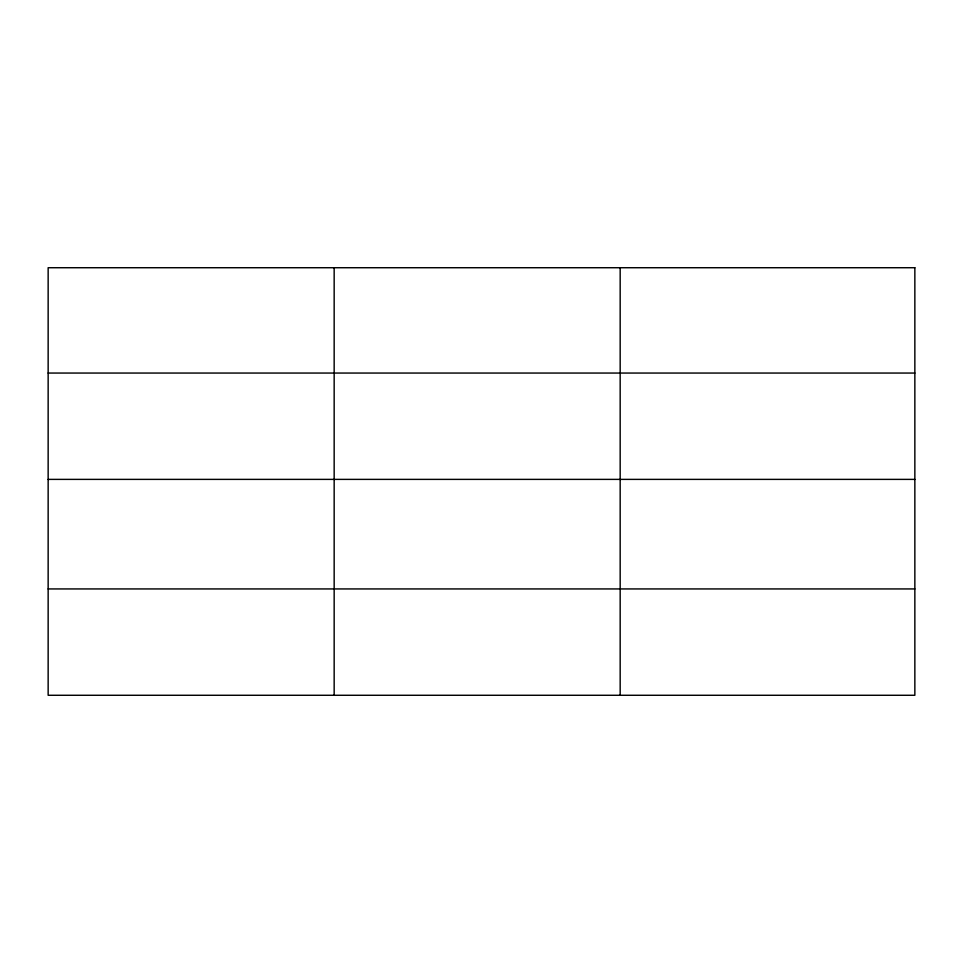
<?xml version="1.0" encoding="UTF-8"?>
<svg xmlns="http://www.w3.org/2000/svg" width="963" height="963" viewBox="0 0 963 963"><rect width="100%" height="100%" fill="white"/><g stroke="black" fill="none" stroke-linecap="round" stroke-linejoin="round"><path stroke-width="1.44" d="M48.15 373.054L914.85 373.054M48.15 479.381L914.85 479.381M48.15 588.935L914.85 588.935M620.172 267.726L620.172 695.274M334.161 267.726L334.161 695.274M914.85 267.726L48.15 267.726L48.15 695.274L914.85 695.274L914.85 267.726"/></g></svg>
